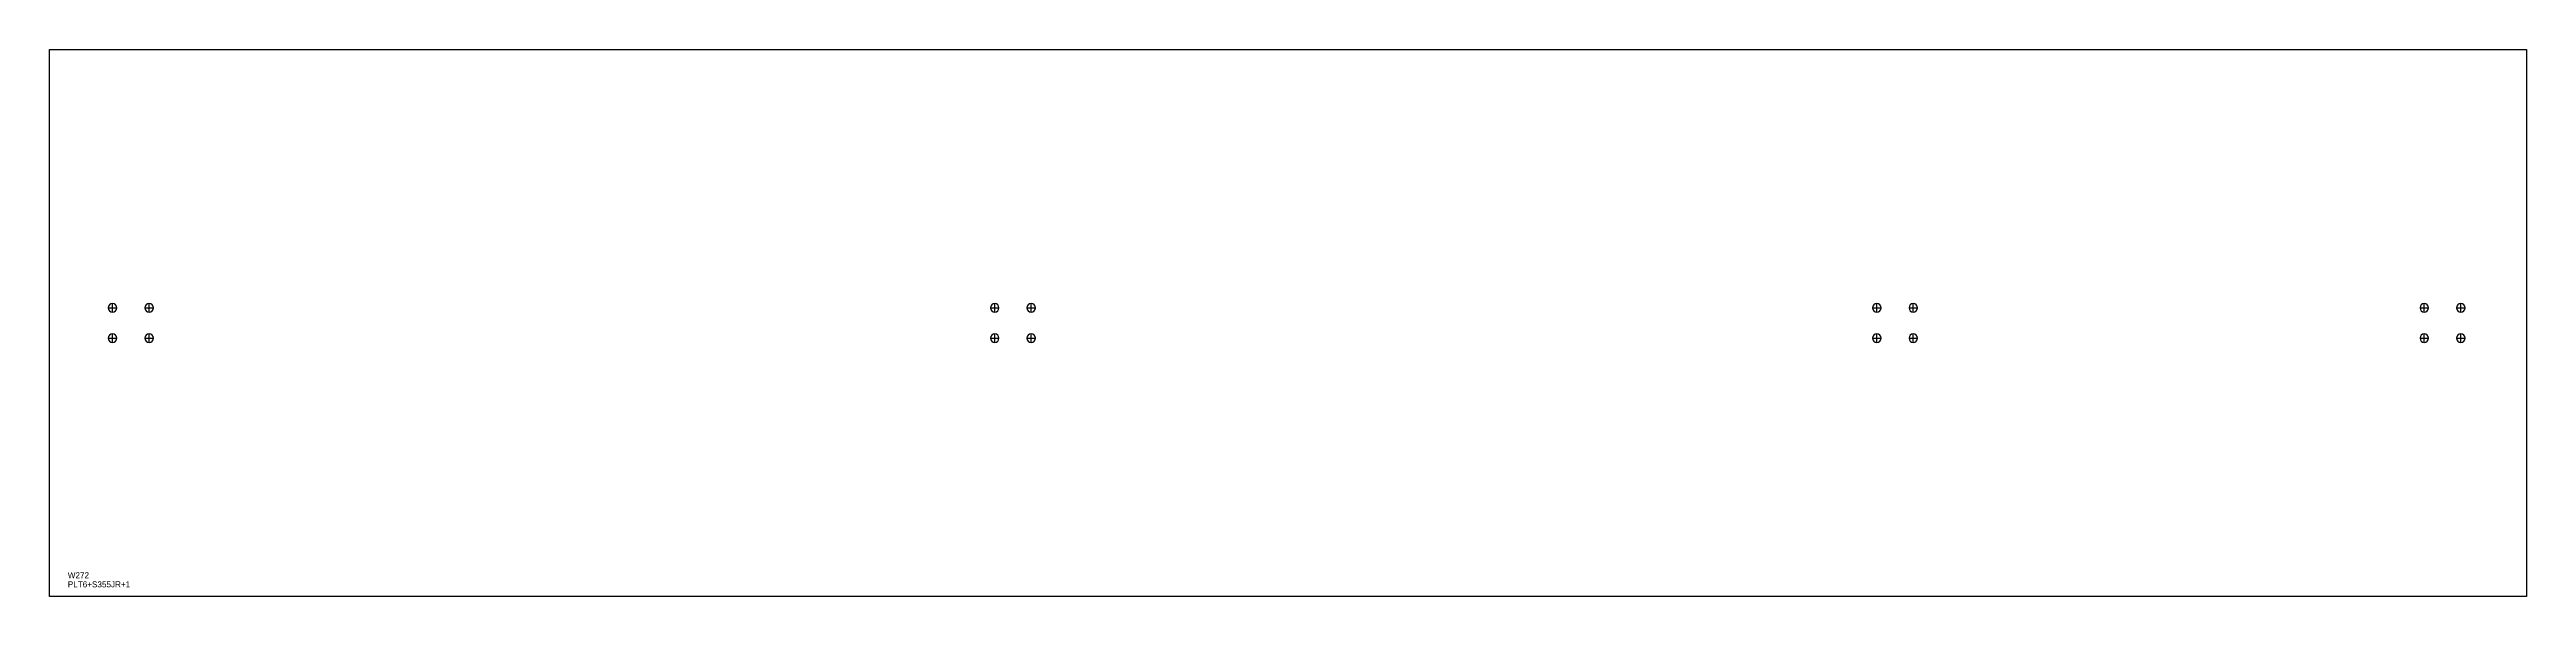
# Model space of a CAD drawing. Extents: x 0 to 4072, y 0 to 900.
import ezdxf

# ---------------------------------------------------------------- set-up
doc = ezdxf.new("R2010")
doc.units = 0
for name, color, linetype in [('14', 7, 'CONTINUOUS'), ('CUT', 7, 'CONTINUOUS'), ('SCRIBE', 3, 'CONTINUOUS'), ('TEXT', 7, 'CONTINUOUS')]:
    doc.layers.add(name, color=color, linetype=linetype)

msp = doc.modelspace()

# ---------------------------------------------------------------- linework, layer by layer
at = {"layer": '14', "color": 7, "linetype": 'CONTINUOUS'}
for p, q in [((96.62, 475), (110.62, 475)), ((103.62, 468), (103.62, 482)), ((156.62, 475), (170.62, 475)), ((163.62, 468), (163.62, 482)), ((1546.62, 475), (1560.62, 475)), ((1553.62, 468), (1553.62, 482)), ((1606.62, 475), (1620.62, 475)), ((1613.62, 468), (1613.62, 482)), ((2996.62, 475), (3010.62, 475)), ((3003.62, 468), (3003.62, 482)), ((3056.62, 475), (3070.62, 475)), ((3063.62, 468), (3063.62, 482)), ((3896.62, 475), (3910.62, 475)), ((3903.62, 468), (3903.62, 482)), ((3956.62, 475), (3970.62, 475)), ((3963.62, 468), (3963.62, 482)), ((96.62, 425), (110.62, 425)), ((103.62, 418), (103.62, 432)), ((156.62, 425), (170.62, 425)), ((163.62, 418), (163.62, 432)), ((1546.62, 425), (1560.62, 425)), ((1553.62, 418), (1553.62, 432)), ((1606.62, 425), (1620.62, 425)), ((1613.62, 418), (1613.62, 432)), ((2996.62, 425), (3010.62, 425)), ((3003.62, 418), (3003.62, 432)), ((3056.62, 425), (3070.62, 425)), ((3063.62, 418), (3063.62, 432)), ((3896.62, 425), (3910.62, 425)), ((3903.62, 418), (3903.62, 432)), ((3956.62, 425), (3970.62, 425)), ((3963.62, 418), (3963.62, 432))]:
    msp.add_line(p, q, dxfattribs=at)
for points in [[(103.62, 482, 1), (103.62, 468, 1)], [(163.62, 482, 1), (163.62, 468, 1)], [(1553.62, 482, 1), (1553.62, 468, 1)], [(1613.62, 482, 1), (1613.62, 468, 1)], [(3003.62, 482, 1), (3003.62, 468, 1)], [(3063.62, 482, 1), (3063.62, 468, 1)], [(3903.62, 482, 1), (3903.62, 468, 1)], [(3963.62, 482, 1), (3963.62, 468, 1)], [(103.62, 432, 1), (103.62, 418, 1)], [(163.62, 432, 1), (163.62, 418, 1)], [(1553.62, 432, 1), (1553.62, 418, 1)], [(1613.62, 432, 1), (1613.62, 418, 1)], [(3003.62, 432, 1), (3003.62, 418, 1)], [(3063.62, 432, 1), (3063.62, 418, 1)], [(3903.62, 432, 1), (3903.62, 418, 1)], [(3963.62, 432, 1), (3963.62, 418, 1)]]:
    msp.add_lwpolyline(points, format="xyb", close=True, dxfattribs=at)
at = {"layer": 'CUT', "color": 7, "linetype": 'CONTINUOUS'}
msp.add_lwpolyline([(0, 0), (0, 900), (4071.55, 900), (4071.55, 0)], close=True, dxfattribs=at)

# ---------------------------------------------------------------- texts
at = {"layer": 'SCRIBE', "color": 3}
msp.add_text('W272', height=10, dxfattribs=at).set_placement((30, 30))
at = {"layer": 'TEXT', "color": 7}
msp.add_text('PLT6+S355JR+1', height=10, dxfattribs=at).set_placement((30, 15))

doc.saveas('drawing.dxf')
